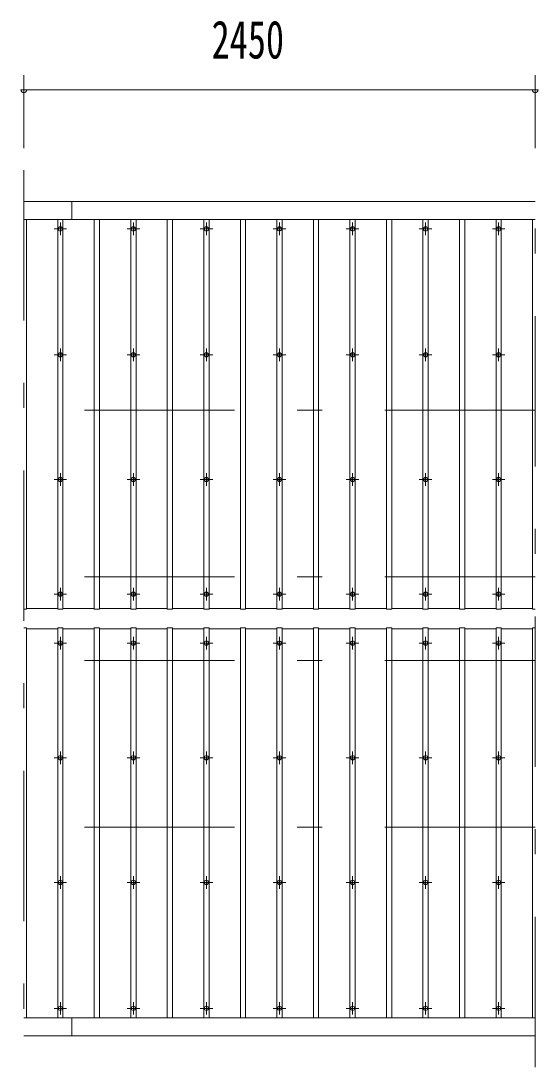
# Model space of a CAD drawing. Units: millimetres, scale not verified. Extents: x -37128 to 37128, y -29862 to 29862.
# Drawn here: x -14852 to -12374, y 23335 to 28351 of the extents above; entities that cross this region are included whole.
import ezdxf
from ezdxf.enums import TextEntityAlignment as Align

# ---------------------------------------------------------------- set-up
doc = ezdxf.new("R2010")
doc.units = ezdxf.units.MM
doc.header["$LTSCALE"] = 60
doc.linetypes.add('USER3', pattern=[24, 12, -5, 2, -5])
for name, color, linetype, lineweight in [('0-2_1-0BOLD', 7, 'Continuous', 18), ('0-3_1-2CENTER', 3, 'USER3', 18), ('0-4_1-4THIN', 4, 'Continuous', 18), ('0-5_1-5DIM', 3, 'Continuous', 18)]:
    doc.layers.add(name, color=color, linetype=linetype, lineweight=lineweight)
doc.styles.add('ＭＳ ゴシック', font='')
doc.styles.get('ＭＳ ゴシック').set_extended_font_data('MS Gothic')

msp = doc.modelspace()

# ---------------------------------------------------------------- linework, layer by layer
at = {"layer": '0-2_1-0BOLD'}
for p, q in [((-14838.49, 27484.86), (-12388.49, 27484.86)), ((-14608.49, 27398.37), (-14608.49, 27484.86)), ((-12388.49, 27398.37), (-14838.49, 27398.37)), ((-12388.49, 23571.35), (-14838.49, 23571.35)), ((-14608.49, 23484.86), (-14608.49, 23571.35)), ((-14838.49, 23484.86), (-12388.49, 23484.86))]:
    msp.add_line(p, q, dxfattribs=at)
for centre in [(-14663.49, 27353.43), (-14313.49, 27353.43), (-13963.49, 27353.43), (-13613.49, 27353.43), (-13263.49, 27353.43), (-12913.49, 27353.43), (-12563.49, 27353.43), (-14663.49, 26749.72), (-14313.49, 26749.72), (-13963.49, 26749.72), (-13613.49, 26749.72), (-13263.49, 26749.72), (-12913.49, 26749.72), (-12563.49, 26749.72), (-14663.49, 26151.94), (-14313.49, 26151.94), (-13963.49, 26151.94), (-13613.49, 26151.94), (-13263.49, 26151.94), (-12913.49, 26151.94), (-12563.49, 26151.94), (-14663.49, 25602.25), (-14313.49, 25602.25), (-13963.49, 25602.25), (-13613.49, 25602.25), (-13263.49, 25602.25), (-12913.49, 25602.25), (-12563.49, 25602.25), (-14663.49, 25367.47), (-14313.49, 25367.47), (-13963.49, 25367.47), (-13613.49, 25367.47), (-13263.49, 25367.47), (-12913.49, 25367.47), (-12563.49, 25367.47), (-14663.49, 24817.78), (-14313.49, 24817.78), (-13963.49, 24817.78), (-13613.49, 24817.78), (-13263.49, 24817.78), (-12913.49, 24817.78), (-12563.49, 24817.78), (-14663.49, 24219.99), (-14313.49, 24219.99), (-13963.49, 24219.99), (-13613.49, 24219.99), (-13263.49, 24219.99), (-12913.49, 24219.99), (-12563.49, 24219.99), (-14663.49, 23616.29), (-14313.49, 23616.29), (-13963.49, 23616.29), (-13613.49, 23616.29), (-13263.49, 23616.29), (-12913.49, 23616.29), (-12563.49, 23616.29)]:
    msp.add_circle(centre, 10, dxfattribs=at)
at = {"layer": '0-3_1-2CENTER'}
for p, q in [((-14838.49, 27634.86), (-14838.49, 23334.86)), ((-12388.49, 23334.86), (-12388.49, 27634.86)), ((-14693.49, 27353.43), (-14633.5, 27353.43)), ((-14663.49, 27383.44), (-14663.49, 27323.43)), ((-14283.5, 27353.43), (-14343.49, 27353.43)), ((-14313.49, 27323.43), (-14313.49, 27383.44)), ((-13993.49, 27353.43), (-13933.5, 27353.43)), ((-13963.49, 27383.44), (-13963.49, 27323.43)), ((-13583.5, 27353.43), (-13643.49, 27353.43)), ((-13613.49, 27323.43), (-13613.49, 27383.44)), ((-13293.49, 27353.43), (-13233.5, 27353.43)), ((-13263.49, 27383.44), (-13263.49, 27323.43)), ((-12883.5, 27353.43), (-12943.49, 27353.43)), ((-12913.49, 27323.43), (-12913.49, 27383.44)), ((-12593.49, 27353.43), (-12533.5, 27353.43)), ((-12563.49, 27323.43), (-12563.49, 27383.44)), ((-14693.49, 26749.72), (-14633.5, 26749.72)), ((-14663.49, 26719.73), (-14663.49, 26779.73)), ((-14343.49, 26749.72), (-14283.5, 26749.72)), ((-14313.49, 26779.73), (-14313.49, 26719.73)), ((-13993.49, 26749.72), (-13933.5, 26749.72)), ((-13963.49, 26719.73), (-13963.49, 26779.73)), ((-13643.49, 26749.72), (-13583.5, 26749.72)), ((-13613.49, 26779.73), (-13613.49, 26719.73)), ((-13293.49, 26749.72), (-13233.5, 26749.72)), ((-13263.49, 26719.73), (-13263.49, 26779.73)), ((-12943.49, 26749.72), (-12883.49, 26749.72)), ((-12913.49, 26779.73), (-12913.49, 26719.73)), ((-12593.49, 26749.72), (-12533.5, 26749.72)), ((-12563.49, 26719.73), (-12563.49, 26779.73)), ((-12388.49, 26484.86), (-14838.49, 26484.86)), ((-14663.49, 26121.94), (-14663.49, 26181.94)), ((-14313.49, 26181.94), (-14313.49, 26121.94)), ((-13963.49, 26121.94), (-13963.49, 26181.94)), ((-13613.49, 26181.94), (-13613.49, 26121.94)), ((-13263.49, 26121.94), (-13263.49, 26181.94)), ((-12913.49, 26181.94), (-12913.49, 26121.94)), ((-12563.49, 26121.94), (-12563.49, 26181.94)), ((-14693.49, 26151.94), (-14633.5, 26151.94)), ((-14343.49, 26151.94), (-14283.5, 26151.94)), ((-13993.49, 26151.94), (-13933.5, 26151.94)), ((-13643.49, 26151.94), (-13583.5, 26151.94)), ((-13293.49, 26151.94), (-13233.5, 26151.94)), ((-12943.49, 26151.94), (-12883.49, 26151.94)), ((-12593.49, 26151.94), (-12533.5, 26151.94)), ((-12388.49, 25684.86), (-14838.49, 25684.86)), ((-14663.49, 25572.25), (-14663.49, 25632.25)), ((-14313.49, 25572.25), (-14313.49, 25632.25)), ((-13963.49, 25572.25), (-13963.49, 25632.25)), ((-13613.49, 25572.25), (-13613.49, 25632.25)), ((-13263.49, 25572.25), (-13263.49, 25632.25)), ((-12913.49, 25572.25), (-12913.49, 25632.25)), ((-12563.49, 25572.25), (-12563.49, 25632.25)), ((-14633.5, 25602.25), (-14693.49, 25602.25)), ((-14283.5, 25602.25), (-14343.49, 25602.25)), ((-13993.49, 25602.25), (-13933.5, 25602.25)), ((-13583.5, 25602.25), (-13643.49, 25602.25)), ((-13293.49, 25602.25), (-13233.5, 25602.25)), ((-12883.49, 25602.25), (-12943.49, 25602.25)), ((-12593.49, 25602.25), (-12533.5, 25602.25)), ((-14663.49, 25397.47), (-14663.49, 25337.47)), ((-14313.49, 25397.47), (-14313.49, 25337.47)), ((-13963.49, 25397.47), (-13963.49, 25337.47)), ((-13613.49, 25397.47), (-13613.49, 25337.47)), ((-13263.49, 25397.47), (-13263.49, 25337.47)), ((-12913.49, 25397.47), (-12913.49, 25337.47)), ((-12563.49, 25337.47), (-12563.49, 25397.47)), ((-14633.5, 25367.47), (-14693.49, 25367.47)), ((-14343.49, 25367.47), (-14283.5, 25367.47)), ((-13933.5, 25367.47), (-13993.49, 25367.47)), ((-13643.49, 25367.47), (-13583.5, 25367.47)), ((-13233.5, 25367.47), (-13293.49, 25367.47)), ((-12943.49, 25367.47), (-12883.49, 25367.47)), ((-12593.49, 25367.47), (-12533.5, 25367.47)), ((-12388.49, 25284.86), (-14838.49, 25284.86)), ((-14663.49, 24787.78), (-14663.49, 24847.78)), ((-14313.49, 24847.78), (-14313.49, 24787.78)), ((-13963.49, 24787.78), (-13963.49, 24847.78)), ((-13613.49, 24847.78), (-13613.49, 24787.78)), ((-13263.49, 24787.78), (-13263.49, 24847.78)), ((-12913.49, 24847.78), (-12913.49, 24787.78)), ((-12563.49, 24787.78), (-12563.49, 24847.78)), ((-14633.5, 24817.78), (-14693.49, 24817.78)), ((-14343.49, 24817.78), (-14283.5, 24817.78)), ((-13993.49, 24817.78), (-13933.5, 24817.78)), ((-13643.49, 24817.78), (-13583.5, 24817.78)), ((-13293.49, 24817.78), (-13233.5, 24817.78)), ((-12943.49, 24817.78), (-12883.49, 24817.78)), ((-12593.49, 24817.78), (-12533.5, 24817.78)), ((-12388.49, 24484.86), (-14838.49, 24484.86)), ((-14663.49, 24249.99), (-14663.49, 24189.99)), ((-14313.49, 24189.99), (-14313.49, 24249.99)), ((-13963.49, 24249.99), (-13963.49, 24189.99)), ((-13613.49, 24189.99), (-13613.49, 24249.99)), ((-13263.49, 24249.99), (-13263.49, 24189.99)), ((-12913.49, 24189.99), (-12913.49, 24249.99)), ((-12563.49, 24249.99), (-12563.49, 24189.99)), ((-14693.49, 24219.99), (-14633.5, 24219.99)), ((-14343.49, 24219.99), (-14283.5, 24219.99)), ((-13993.49, 24219.99), (-13933.5, 24219.99)), ((-13643.49, 24219.99), (-13583.5, 24219.99)), ((-13293.49, 24219.99), (-13233.5, 24219.99)), ((-12943.49, 24219.99), (-12883.49, 24219.99)), ((-12593.49, 24219.99), (-12533.5, 24219.99)), ((-14663.49, 23586.28), (-14663.49, 23646.29)), ((-14313.49, 23646.29), (-14313.49, 23586.28)), ((-13963.49, 23586.28), (-13963.49, 23646.29)), ((-13613.49, 23646.29), (-13613.49, 23586.28)), ((-13263.49, 23586.28), (-13263.49, 23646.29)), ((-12913.49, 23646.29), (-12913.49, 23586.28)), ((-12563.49, 23586.28), (-12563.49, 23646.29)), ((-14693.49, 23616.29), (-14633.5, 23616.29)), ((-14343.49, 23616.29), (-14283.5, 23616.29)), ((-13993.49, 23616.29), (-13933.5, 23616.29)), ((-13643.49, 23616.29), (-13583.5, 23616.29)), ((-13293.49, 23616.29), (-13233.5, 23616.29)), ((-12943.49, 23616.29), (-12883.5, 23616.29)), ((-12593.49, 23616.29), (-12533.5, 23616.29))]:
    msp.add_line(p, q, dxfattribs=at)
at = {"layer": '0-4_1-4THIN'}
for p, q in [((-14825.99, 25529.71), (-14825.99, 27398.37)), ((-14650.99, 25529.71), (-14650.99, 27398.37)), ((-14475.99, 25529.71), (-14475.99, 27398.37)), ((-14300.99, 25529.71), (-14300.99, 27398.37)), ((-14125.99, 25529.71), (-14125.99, 27398.37)), ((-13950.99, 25529.71), (-13950.99, 27398.37)), ((-13775.99, 25529.71), (-13775.99, 27398.37)), ((-13600.99, 25529.71), (-13600.99, 27398.37)), ((-13425.99, 25529.71), (-13425.99, 27398.37)), ((-13250.99, 25529.71), (-13250.99, 27398.37)), ((-13075.99, 25529.71), (-13075.99, 27398.37)), ((-12900.99, 25529.71), (-12900.99, 27398.37)), ((-12725.99, 25529.71), (-12725.99, 27398.37)), ((-12550.99, 25529.71), (-12550.99, 27398.37)), ((-14675.99, 25533.96), (-14825.99, 25533.96)), ((-14500.99, 25533.96), (-14650.99, 25533.96)), ((-14325.99, 25533.96), (-14475.99, 25533.96)), ((-14150.99, 25533.96), (-14300.99, 25533.96)), ((-13975.99, 25533.96), (-14125.99, 25533.96)), ((-13800.99, 25533.96), (-13950.99, 25533.96)), ((-13625.99, 25533.96), (-13775.99, 25533.96)), ((-13450.99, 25533.96), (-13600.99, 25533.96)), ((-13275.99, 25533.96), (-13425.99, 25533.96)), ((-13100.99, 25533.96), (-13250.99, 25533.96)), ((-12925.99, 25533.96), (-13075.99, 25533.96)), ((-12750.99, 25533.96), (-12900.99, 25533.96)), ((-12575.99, 25533.96), (-12725.99, 25533.96)), ((-12400.99, 25533.96), (-12550.99, 25533.96)), ((-14838.49, 25529.71), (-14825.99, 25529.71)), ((-14825.99, 25435.76), (-14675.99, 25435.76)), ((-14675.99, 23571.35), (-14675.99, 25440.01)), ((-14650.99, 25435.76), (-14500.99, 25435.76)), ((-14500.99, 23571.35), (-14500.99, 25440.01)), ((-14475.99, 25435.76), (-14325.99, 25435.76)), ((-14325.99, 23571.35), (-14325.99, 25440.01)), ((-14300.99, 25435.76), (-14150.99, 25435.76)), ((-14150.99, 25440.01), (-14150.99, 23571.35)), ((-14125.99, 25435.76), (-13975.99, 25435.76)), ((-13975.99, 25440.01), (-13975.99, 23571.35)), ((-13950.99, 25435.76), (-13800.99, 25435.76)), ((-13800.99, 23571.35), (-13800.99, 25440.01)), ((-13775.99, 25435.76), (-13625.99, 25435.76)), ((-13625.99, 23571.35), (-13625.99, 25440.01)), ((-13600.99, 25435.76), (-13450.99, 25435.76)), ((-13450.99, 23571.35), (-13450.99, 25440.01)), ((-13425.99, 25435.76), (-13275.99, 25435.76)), ((-13275.99, 25440.01), (-13275.99, 23571.35)), ((-13250.99, 25435.76), (-13100.99, 25435.76)), ((-13100.99, 25440.01), (-13100.99, 23571.35)), ((-13075.99, 25435.76), (-12925.99, 25435.76)), ((-12925.99, 23571.35), (-12925.99, 25440.01)), ((-12900.99, 25435.76), (-12750.99, 25435.76)), ((-12750.99, 25440.01), (-12750.99, 23571.35)), ((-12725.99, 25435.76), (-12575.99, 25435.76)), ((-12575.99, 25440.01), (-12575.99, 23571.35)), ((-12550.99, 25435.76), (-12400.99, 25435.76)), ((-12400.99, 25440.01), (-12400.99, 23571.35)), ((-12400.99, 25440.01), (-12388.49, 25440.01))]:
    msp.add_line(p, q, dxfattribs=at)
for points in [[(-14675.99, 27398.37), (-14675.99, 25529.71), (-14650.99, 25529.71)], [(-14500.99, 27398.37), (-14500.99, 25529.71), (-14475.99, 25529.71)], [(-14325.99, 27398.37), (-14325.99, 25529.71), (-14300.99, 25529.71)], [(-14150.99, 27398.37), (-14150.99, 25529.71), (-14125.99, 25529.71)], [(-13975.99, 27398.37), (-13975.99, 25529.71), (-13950.99, 25529.71)], [(-13800.99, 27398.37), (-13800.99, 25529.71), (-13775.99, 25529.71)], [(-13625.99, 27398.37), (-13625.99, 25529.71), (-13600.99, 25529.71)], [(-13450.99, 27398.37), (-13450.99, 25529.71), (-13425.99, 25529.71)], [(-13275.99, 27398.37), (-13275.99, 25529.71), (-13250.99, 25529.71)], [(-13100.99, 27398.37), (-13100.99, 25529.71), (-13075.99, 25529.71)], [(-12925.99, 27398.37), (-12925.99, 25529.71), (-12900.99, 25529.71)], [(-12750.99, 27398.37), (-12750.99, 25529.71), (-12725.99, 25529.71)], [(-12575.99, 27398.37), (-12575.99, 25529.71), (-12550.99, 25529.71)], [(-12400.99, 27398.37), (-12400.99, 25529.71), (-12388.49, 25529.71)], [(-14825.99, 23571.35), (-14825.99, 25440.01), (-14838.49, 25440.01)], [(-14675.99, 25440.01), (-14650.99, 25440.01), (-14650.99, 23571.35)], [(-14500.99, 25440.01), (-14475.99, 25440.01), (-14475.99, 23571.35)], [(-14325.99, 25440.01), (-14300.99, 25440.01), (-14300.99, 23571.35)], [(-14125.99, 23571.35), (-14125.99, 25440.01), (-14150.99, 25440.01)], [(-13950.99, 23571.35), (-13950.99, 25440.01), (-13975.99, 25440.01)], [(-13800.99, 25440.01), (-13775.99, 25440.01), (-13775.99, 23571.35)], [(-13625.99, 25440.01), (-13600.99, 25440.01), (-13600.99, 23571.35)], [(-13450.99, 25440.01), (-13425.99, 25440.01), (-13425.99, 23571.35)], [(-13250.99, 23571.35), (-13250.99, 25440.01), (-13275.99, 25440.01)], [(-13075.99, 23571.35), (-13075.99, 25440.01), (-13100.99, 25440.01)], [(-12925.99, 25440.01), (-12900.99, 25440.01), (-12900.99, 23571.35)], [(-12725.99, 23571.35), (-12725.99, 25440.01), (-12750.99, 25440.01)], [(-12550.99, 23571.35), (-12550.99, 25440.01), (-12575.99, 25440.01)]]:
    msp.add_lwpolyline(points, dxfattribs=at)
at = {"layer": '0-5_1-5DIM'}
for p, q in [((-14838.49, 28090.67), (-14838.49, 27740.67)), ((-12388.49, 27740.67), (-12388.49, 28090.67)), ((-14824.49, 28020.67), (-14852.49, 28020.67)), ((-12388.49, 28020.67), (-14838.49, 28020.67)), ((-12374.49, 28020.67), (-12402.49, 28020.67))]:
    msp.add_line(p, q, dxfattribs=at)
for centre in [(-14838.49, 28020.67), (-12388.49, 28020.67)]:
    msp.add_arc(centre, 14, 180, 0, dxfattribs=at)

# ---------------------------------------------------------------- texts
at = {"layer": '0-5_1-5DIM', "color": 7, "style": 'ＭＳ ゴシック', "width": 0.7}
msp.add_text('2450', height=182.3, dxfattribs=at).set_placement((-13938.99, 28115.54), align=Align.BOTTOM_LEFT)

doc.saveas('drawing.dxf')
